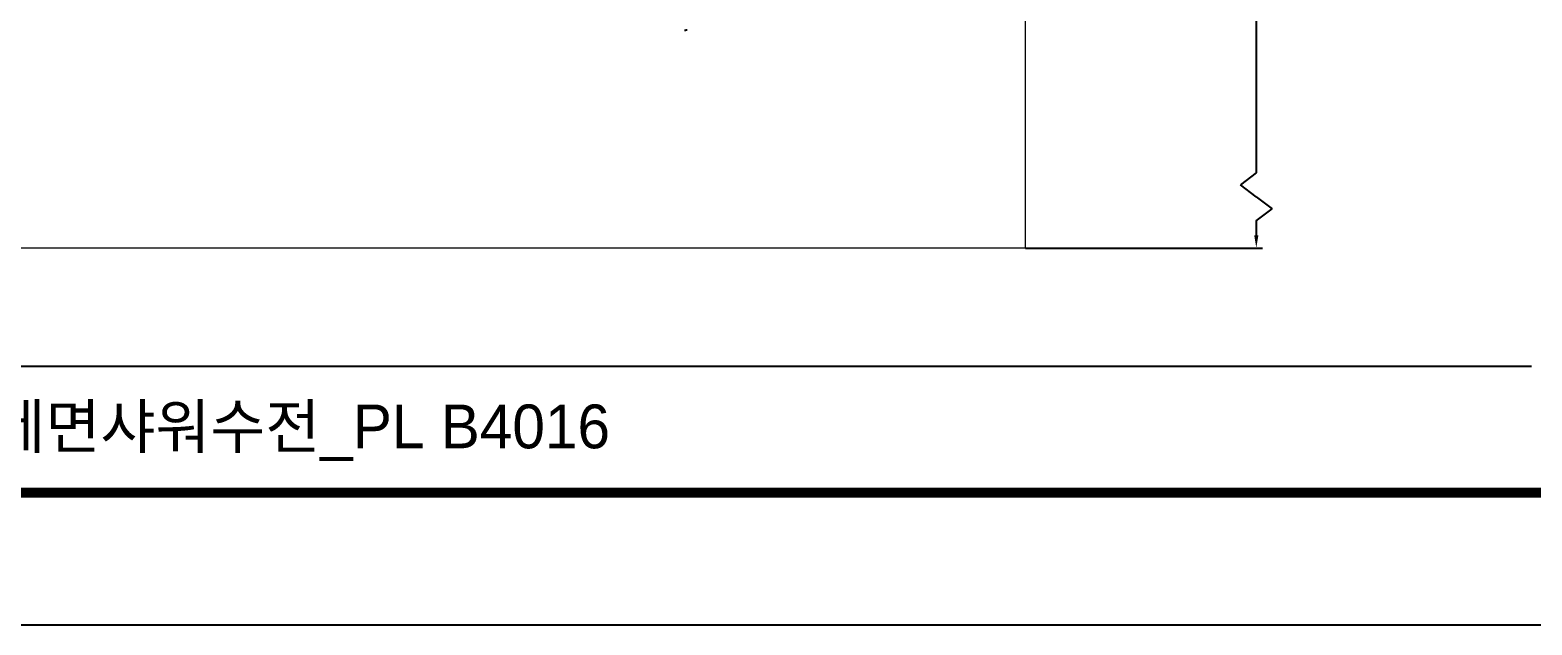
# Model space of a CAD drawing. Extents: x 0 to 1354, y 0 to 992.
# Drawn here: x 630.2 to 1112.2, y 0 to 191 of the extents above; entities that cross this region are included whole.
import ezdxf

# ---------------------------------------------------------------- set-up
doc = ezdxf.new("R2010")
doc.units = 0
doc.header["$LTSCALE"] = 6
doc.header["$MEASUREMENT"] = 0
doc.layers.get('0').update_dxf_attribs({"linetype": 'CONTINUOUS'})
doc.layers.add('치수선', color=7, linetype='CONTINUOUS', lineweight=20)
doc.styles.add('Daelim Dimension', font='')
doc.styles.get('Daelim Dimension').set_extended_font_data('나눔고딕')

msp = doc.modelspace()

# ---------------------------------------------------------------- linework, layer by layer
at = {"color": 5, "ltscale": 0.5}
for p, q in [((1023.75, 516.85), (1023.75, 145.12)), ((1023.75, 145.12), (1018.64, 141.29)), ((1023.75, 137.45), (1018.64, 141.29)), ((1023.75, 137.45), (1028.86, 133.61)), ((1023.75, 129.78), (1028.86, 133.61)), ((1023.75, 129.78), (1023.75, 125.1)), ((949.71, 120.98), (1025.72, 120.98))]:
    msp.add_line(p, q, dxfattribs=at)
at = {"color": 7}
for p in [(840.27, 191.01), (841.07, 191.01)]:
    msp.add_line(p, (840.67, 191.01), dxfattribs=at)
at = {"color": 5}
msp.add_line((21.77, 83.13), (1112.08, 83.13), dxfattribs=at)
at = {"ltscale": 0.5}
msp.add_lwpolyline([(0, 0), (1354.08, 0), (1354.08, 992.16), (0, 992.16)], close=True, dxfattribs=at)
at = {"color": 5, "linetype": 'ByBlock', "lineweight": 200, "const_width": 3.12}
msp.add_lwpolyline([(21.77, 42.48), (1332.17, 42.48), (1332.17, 969.12), (21.77, 969.12)], close=True, dxfattribs=at)
at = {"color": 5, "ltscale": 0.5}
msp.add_solid([(1023.08, 125.1), (1024.42, 125.1), (1023.75, 121.1)], dxfattribs=at)
at = {"layer": '치수선'}
for q in [(949.7, 744.51), (172.74, 120.98)]:
    msp.add_line((949.7, 120.98), q, dxfattribs=at)

# ---------------------------------------------------------------- texts
at = {"color": 2, "insert": (263.85, 70.78), "char_height": 14.0538, "width": 785.581, "attachment_point": 1, "style": 'Daelim Dimension'}
msp.add_mtext('{\\fPretendard Variable SemiBold|b0|i0|c129|p2;대림바스(주)} Single lever_디움 스퀘어_원홀세면샤워수전_PL B4016', dxfattribs=at)

doc.saveas('drawing.dxf')
